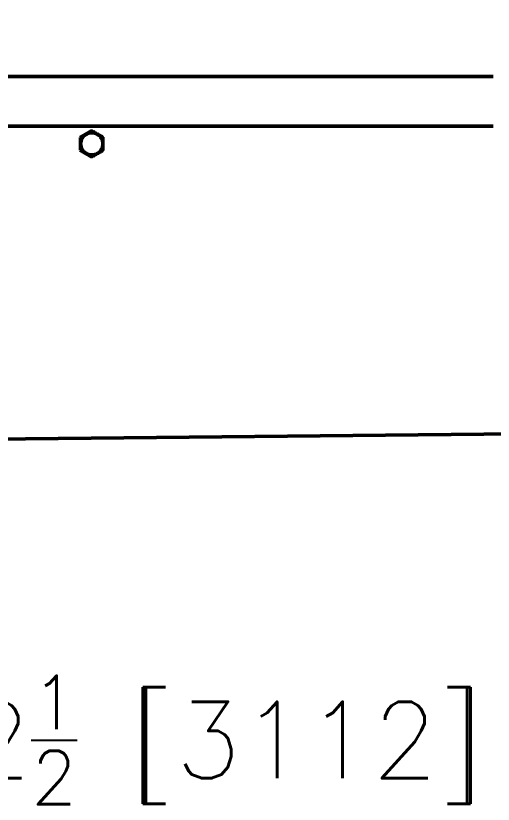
# Model space of a CAD drawing. Header units: inches. Extents: x 31 to 195, y 77 to 126.
# Drawn here: x 122.44 to 131.81, y 77.48 to 92.95 of the extents above; entities that cross this region are included whole.
import ezdxf

# ---------------------------------------------------------------- set-up
doc = ezdxf.new("R2010")
doc.units = ezdxf.units.IN
doc.header["$LTSCALE"] = 8
doc.header["$MEASUREMENT"] = 0
doc.layers.add('Visible (ANSI)', color=7, linetype='Continuous', lineweight=50)
doc.styles.get("Standard").update_dxf_attribs({"font": 'romans.shx'})
doc.dimstyles.get("Standard").update_dxf_attribs({"dimtxt": 1.5, "dimasz": 0.75, "dimexe": 0.5, "dimexo": 0.5, "dimgap": 0.5, "dimtad": 0, "dimtih": 1, "dimtoh": 1, "dimdec": 5, "dimzin": 0, "dimdsep": 46, "dimlunit": 5, "dimtxsty": 'Standard', "dimcen": 0, "dimclrd": 256, "dimclre": 256, "dimclrt": 256, "dimadec": 0, "dimazin": 0, "dimtfac": 0.75, "dimtdec": 5, "dimtofl": 0, "dimtmove": 0, "dimatfit": 3, "dimfxl": 0, "dimtolj": 1, "dimtzin": 0, "dimlwd": -1, "dimlwe": -1, "dimarcsym": 0})

# ---------------------------------------------------------------- blocks, each defined once
blk = doc.blocks.new('*D9')
for p, q in [((69.433, 91.283), (69.433, 102.052)), ((191.933, 93.938), (191.933, 102.052)), ((70.183, 101.552), (122.073, 101.552)), ((191.183, 101.552), (136.698, 101.552))]:
    blk.add_line(p, q)
for points in [[(70.183, 101.677), (70.183, 101.427), (69.433, 101.552)], [(191.183, 101.677), (191.183, 101.427), (191.933, 101.552)]]:
    blk.add_solid(points)
at = {"layer": 'Defpoints', "color": 0}
for p in [(191.933, 101.552), (191.933, 93.438), (69.433, 90.783)]:
    blk.add_point(p, dxfattribs=at)
at = {"insert": (129.385, 101.552), "char_height": 1.5, "attachment_point": 5}
blk.add_mtext('\\A1;122{\\H0.750000x;\\S1/2;} [3111]', dxfattribs=at)

msp = doc.modelspace()

# ---------------------------------------------------------------- linework, layer by layer
at = {"layer": 'Visible (ANSI)'}
for p, q in [((116.433108, 91.758955), (131.808108, 91.758955)), ((131.808108, 90.782955), (116.433108, 90.782955)), ((123.714512, 90.56425), (123.933258, 90.690545)), ((123.933258, 90.690545), (123.933931, 90.690545)), ((123.714512, 90.56425), (123.715185, 90.56425)), ((123.714512, 90.311659), (123.714512, 90.56425)), ((123.714512, 90.311659), (123.715185, 90.311659)), ((123.933258, 90.185364), (123.714512, 90.311659)), ((123.933258, 90.185364), (123.933931, 90.185364)), ((147.683733, 84.911013), (69.433118, 84.095903))]:
    msp.add_line(p, q, dxfattribs=at)
for major_axis, start_param, end_param in [((0, 0.21875), 5.759586532, 6.806784083), ((0, -0.21875), 3.665191429, 4.71238898), ((0, 0.21875), 4.71238898, 5.759586532), ((0, -0.21875), 4.71238898, 5.759586532), ((0, 0.21875), 3.665191429, 4.71238898), ((0, -0.21875), 5.759586532, 6.806784083)]:
    msp.add_ellipse((123.934049, 90.437955), major_axis=major_axis, ratio=0.999981854, start_param=start_param, end_param=end_param, dxfattribs=at)
for points in [[(123.824676, 90.627398), (123.875436, 90.656705), (123.933931, 90.690545)], [(123.933931, 90.690545), (123.992662, 90.656705), (124.043422, 90.627398)], [(123.715185, 90.56425), (123.773916, 90.598091), (123.824676, 90.627398)], [(123.715303, 90.437955), (123.715303, 90.496568), (123.715185, 90.56425)], [(124.043422, 90.627398), (124.094182, 90.598091), (124.152677, 90.56425)], [(124.152677, 90.56425), (124.152795, 90.496568), (124.152795, 90.437955)], [(123.715185, 90.311659), (123.715303, 90.379341), (123.715303, 90.437955)], [(124.152795, 90.437955), (124.152795, 90.379341), (124.152677, 90.311659)], [(123.824676, 90.248512), (123.773916, 90.277818), (123.715185, 90.311659)], [(123.933931, 90.185364), (123.875436, 90.219205), (123.824676, 90.248512)], [(124.043422, 90.248512), (123.992662, 90.219205), (123.933931, 90.185364)], [(124.152677, 90.311659), (124.094182, 90.277818), (124.043422, 90.248512)]]:
    msp.add_rational_spline(points, [1, 1.0379548493, 1], degree=2, dxfattribs=at)

# ---------------------------------------------------------------- texts
at = {"insert": (85.203947, 79.99942), "char_height": 1.5, "attachment_point": 1}
msp.add_mtext_dynamic_manual_height_columns('\\A1;Note: +Actual Channel length is 122{\\H0.7x;\\S1/2;} [3112] to allow for overlap.', width=83.66065048, gutter_width=1, heights=[0], dxfattribs=at)

# ---------------------------------------------------------------- dimensions: what is measured, and where the dimension line sits
dim = msp.add_linear_dim(base=(191.933108, 101.551773), p1=(69.433118, 90.782955), p2=(191.933108, 93.437955), dimstyle='Standard')
dim.commit()
dim.dimension.update_dxf_attribs({"geometry": '*D9', "text_midpoint": (129.385087, 101.551773), "dimtype": 160})

doc.saveas('drawing.dxf')
